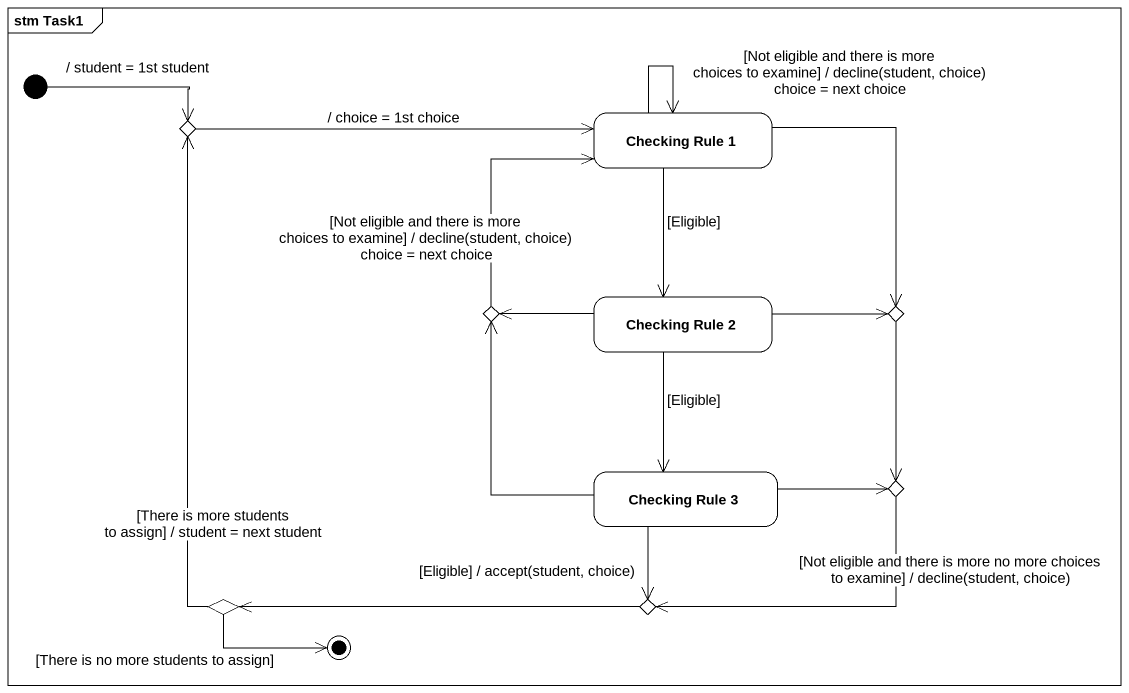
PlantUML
@startuml
mainframe stm Task1
hide empty description
state choice1 <<choice>>
state "Checking Rule 1" as Checking_Rule_1
state choice2 <<choice>>
state "Checking Rule 2" as Checking_Rule_2
state choice3 <<choice>>
state "Checking Rule 3" as Checking_Rule_3
state choice4 <<choice>>
state choice5 <<choice>>
state choice6 <<choice>>
[*] -right-> choice1 : / student = 1st student
choice1 -right-> Checking_Rule_1 : / choice = 1st choice
Checking_Rule_1 --> Checking_Rule_1 : [Not eligible and there is more choices to examine] / decline(student, choice) choice = next choice
Checking_Rule_1 --> Checking_Rule_2 : [Eligible]
Checking_Rule_1 --> choice3
choice2 -up-> Checking_Rule_1 : [Not eligible and there is more choices to examine] / decline(student, choice) choice = next choice
Checking_Rule_2 -left-> choice2
Checking_Rule_2 -right-> choice3
Checking_Rule_2 --> Checking_Rule_3 : [Eligible]
choice3 --> choice4
Checking_Rule_3 -up-> choice2
Checking_Rule_3 -right-> choice4
Checking_Rule_3 --> choice6 : [Eligible] / accept(student, choice)
choice4 -left-> choice6 : [Not eligible and there is more no more choices to examine] / decline(student, choice)
choice5 -up-> choice1 : [There is more students to assign] / student = next student
choice6 -left-> choice5
choice5 -right-> [*] : [There is no more students to assign]
@enduml
